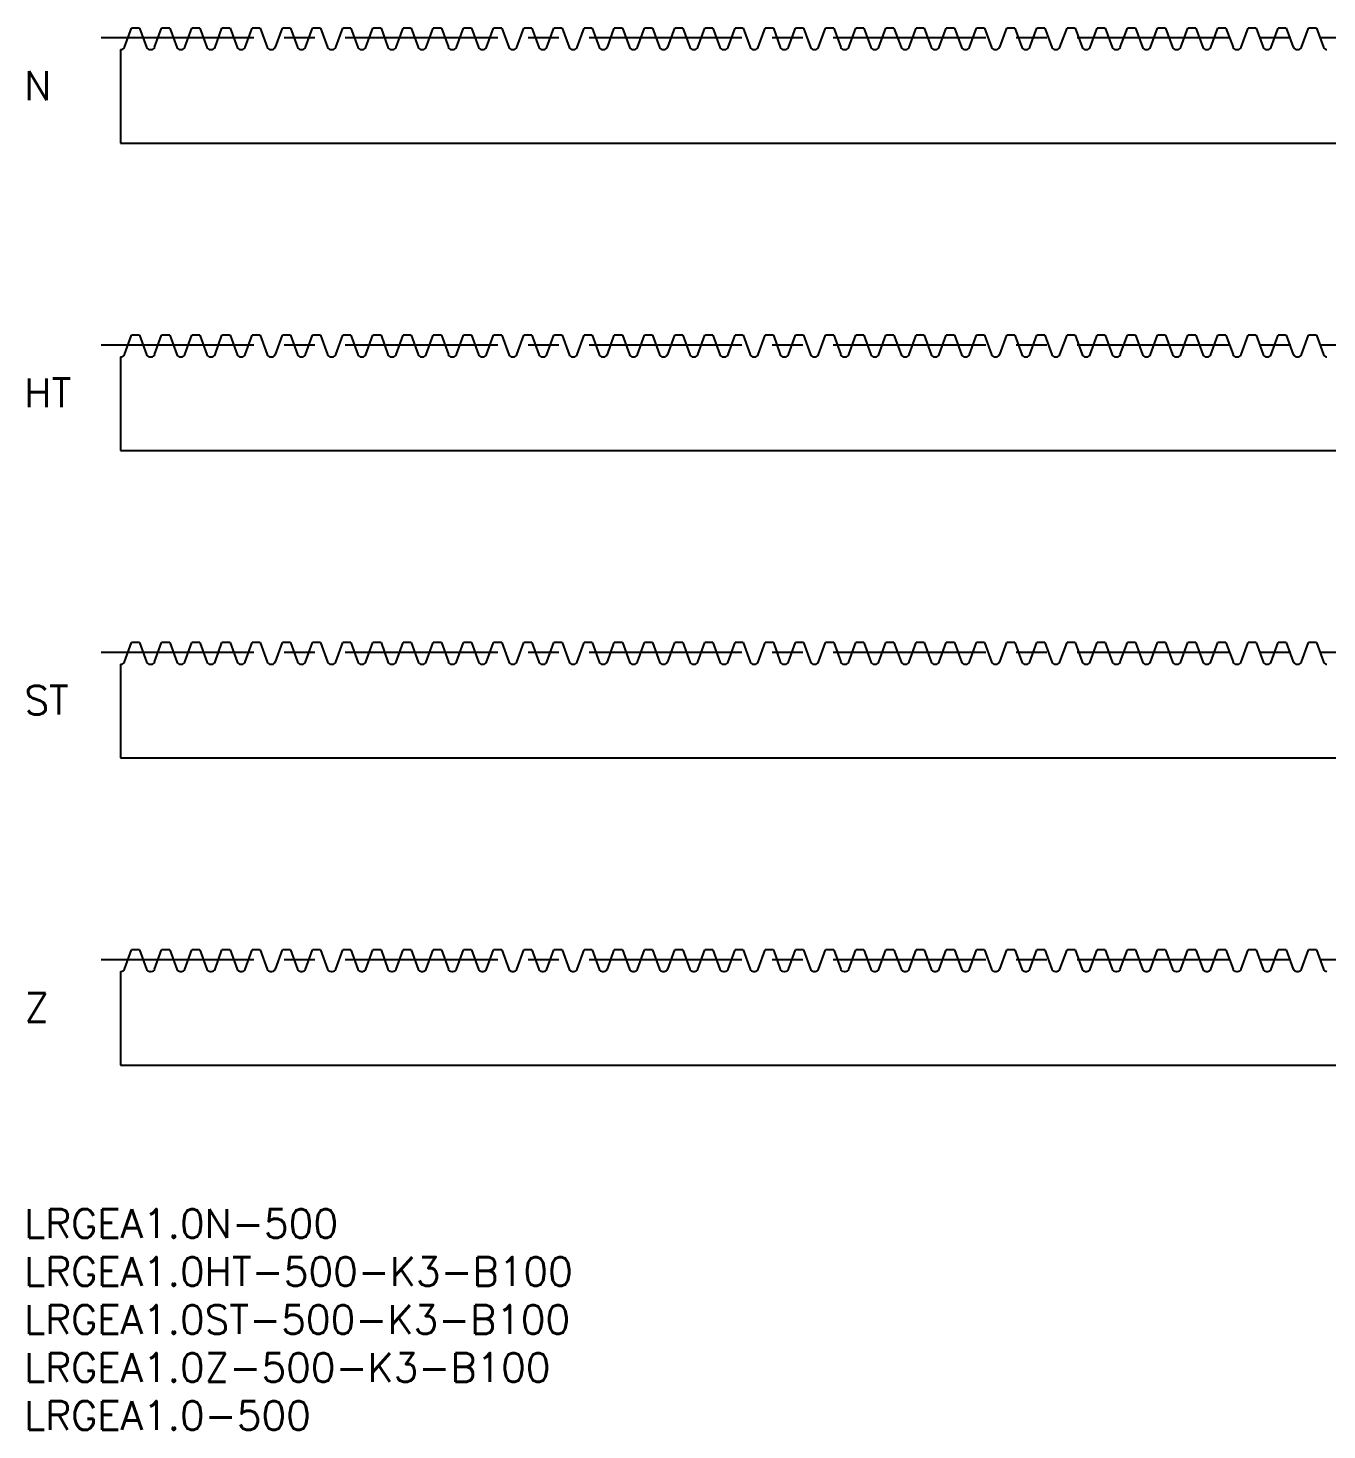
# Model space of a CAD drawing. Extents: x 0 to 537, y -23 to 123.
# Drawn here: x 0.4 to 135.6, y -23 to 123 of the extents above; entities that cross this region are included whole.
import ezdxf

# ---------------------------------------------------------------- set-up
doc = ezdxf.new("R2010")
doc.units = 0
doc.header["$LTSCALE"] = 0.5
doc.linetypes.add('CENTER', pattern=[50.8, 31.75, -6.35, 6.35, -6.35])
for name, color, linetype in [('MSM_CENTER', 1, 'CENTER'), ('MSM_CONTINUOUS', 7, 'CONTINUOUS'), ('MSM_PART_NUMBER', 7, 'CONTINUOUS')]:
    doc.layers.add(name, color=color, linetype=linetype)
doc.styles.get("Standard").update_dxf_attribs({"font": 'txt.shx', "height": 3, "bigfont": 'bigfont.shx'})

msp = doc.modelspace()

# ---------------------------------------------------------------- linework, layer by layer
at = {"layer": 'MSM_CENTER'}
for p, q in [((8, 122), (512, 122)), ((8, 90), (512, 90)), ((8, 58), (512, 58)), ((8, 26), (512, 26))]:
    msp.add_line(p, q, dxfattribs=at)
at = {"layer": 'MSM_CONTINUOUS'}
for p, q in [((10.42, 121), (11.15, 123)), ((11.99, 123), (11.15, 123)), ((11.99, 123), (12.72, 121)), ((13.56, 121), (14.29, 123)), ((15.13, 123), (14.29, 123)), ((15.13, 123), (15.86, 121)), ((16.7, 121), (17.43, 123)), ((18.28, 123), (17.43, 123)), ((18.28, 123), (19, 121)), ((19.85, 121), (20.57, 123)), ((21.42, 123), (20.57, 123)), ((21.42, 123), (22.14, 121)), ((22.99, 121), (23.72, 123)), ((24.56, 123), (23.72, 123)), ((24.56, 123), (25.29, 121)), ((26.13, 121), (26.86, 123)), ((27.7, 123), (26.86, 123)), ((27.7, 123), (28.43, 121)), ((29.27, 121), (30, 123)), ((30.84, 123), (30, 123)), ((30.84, 123), (31.57, 121)), ((32.41, 121), (33.14, 123)), ((33.98, 123), (33.14, 123)), ((33.98, 123), (34.71, 121)), ((35.55, 121), (36.28, 123)), ((37.13, 123), (36.28, 123)), ((37.13, 123), (37.85, 121)), ((38.7, 121), (39.42, 123)), ((40.27, 123), (39.42, 123)), ((40.27, 123), (40.99, 121)), ((41.84, 121), (42.57, 123)), ((43.41, 123), (42.57, 123)), ((43.41, 123), (44.14, 121)), ((44.98, 121), (45.71, 123)), ((46.55, 123), (45.71, 123)), ((46.55, 123), (47.28, 121)), ((48.12, 121), (48.85, 123)), ((49.69, 123), (48.85, 123)), ((49.69, 123), (50.42, 121)), ((51.26, 121), (51.99, 123)), ((52.83, 123), (51.99, 123)), ((52.83, 123), (53.56, 121)), ((54.4, 121), (55.13, 123)), ((55.97, 123), (55.13, 123)), ((55.97, 123), (56.7, 121)), ((57.55, 121), (58.27, 123)), ((59.12, 123), (58.27, 123)), ((59.12, 123), (59.84, 121)), ((60.69, 121), (61.41, 123)), ((62.26, 123), (61.41, 123)), ((62.26, 123), (62.99, 121)), ((63.83, 121), (64.56, 123)), ((65.4, 123), (64.56, 123)), ((65.4, 123), (66.13, 121)), ((66.97, 121), (67.7, 123)), ((68.54, 123), (67.7, 123)), ((68.54, 123), (69.27, 121)), ((70.11, 121), (70.84, 123)), ((71.68, 123), (70.84, 123)), ((71.68, 123), (72.41, 121)), ((73.25, 121), (73.98, 123)), ((74.82, 123), (73.98, 123)), ((74.82, 123), (75.55, 121)), ((76.4, 121), (77.12, 123)), ((77.97, 123), (77.12, 123)), ((77.97, 123), (78.69, 121)), ((79.54, 121), (80.26, 123)), ((81.11, 123), (80.26, 123)), ((81.11, 123), (81.84, 121)), ((82.68, 121), (83.41, 123)), ((84.25, 123), (83.41, 123)), ((84.25, 123), (84.98, 121)), ((85.82, 121), (86.55, 123)), ((87.39, 123), (86.55, 123)), ((87.39, 123), (88.12, 121)), ((88.96, 121), (89.69, 123)), ((90.53, 123), (89.69, 123)), ((90.53, 123), (91.26, 121)), ((92.1, 121), (92.83, 123)), ((93.67, 123), (92.83, 123)), ((93.67, 123), (94.4, 121)), ((95.24, 121), (95.97, 123)), ((96.82, 123), (95.97, 123)), ((96.82, 123), (97.54, 121)), ((98.39, 121), (99.11, 123)), ((99.96, 123), (99.11, 123)), ((99.96, 123), (100.68, 121)), ((101.53, 121), (102.26, 123)), ((103.1, 123), (102.26, 123)), ((103.1, 123), (103.83, 121)), ((104.67, 121), (105.4, 123)), ((106.24, 123), (105.4, 123)), ((106.24, 123), (106.97, 121)), ((107.81, 121), (108.54, 123)), ((109.38, 123), (108.54, 123)), ((109.38, 123), (110.11, 121)), ((110.95, 121), (111.68, 123)), ((112.52, 123), (111.68, 123)), ((112.52, 123), (113.25, 121)), ((114.09, 121), (114.82, 123)), ((115.67, 123), (114.82, 123)), ((115.67, 123), (116.39, 121)), ((117.24, 121), (117.96, 123)), ((118.81, 123), (117.96, 123)), ((118.81, 123), (119.53, 121)), ((120.38, 121), (121.11, 123)), ((121.95, 123), (121.11, 123)), ((121.95, 123), (122.68, 121)), ((123.52, 121), (124.25, 123)), ((125.09, 123), (124.25, 123)), ((125.09, 123), (125.82, 121)), ((126.66, 121), (127.39, 123)), ((128.23, 123), (127.39, 123)), ((128.23, 123), (128.96, 121)), ((129.8, 121), (130.53, 123)), ((131.37, 123), (130.53, 123)), ((131.37, 123), (132.1, 121)), ((132.94, 121), (133.67, 123)), ((134.51, 123), (133.67, 123)), ((134.51, 123), (135.24, 121)), ((10, 120.75), (10.06, 120.75)), ((10, 120.75), (10, 111)), ((13.08, 120.75), (13.21, 120.75)), ((16.22, 120.75), (16.35, 120.75)), ((19.36, 120.75), (19.49, 120.75)), ((22.5, 120.75), (22.63, 120.75)), ((25.64, 120.75), (25.77, 120.75)), ((28.79, 120.75), (28.91, 120.75)), ((31.93, 120.75), (32.06, 120.75)), ((35.07, 120.75), (35.2, 120.75)), ((38.21, 120.75), (38.34, 120.75)), ((41.35, 120.75), (41.48, 120.75)), ((44.49, 120.75), (44.62, 120.75)), ((47.63, 120.75), (47.76, 120.75)), ((50.78, 120.75), (50.91, 120.75)), ((53.92, 120.75), (54.05, 120.75)), ((57.06, 120.75), (57.19, 120.75)), ((60.2, 120.75), (60.33, 120.75)), ((63.34, 120.75), (63.47, 120.75)), ((66.48, 120.75), (66.61, 120.75)), ((69.63, 120.75), (69.75, 120.75)), ((72.77, 120.75), (72.9, 120.75)), ((75.91, 120.75), (76.04, 120.75)), ((79.05, 120.75), (79.18, 120.75)), ((82.19, 120.75), (82.32, 120.75)), ((85.33, 120.75), (85.46, 120.75)), ((88.48, 120.75), (88.6, 120.75)), ((91.62, 120.75), (91.75, 120.75)), ((94.76, 120.75), (94.89, 120.75)), ((97.9, 120.75), (98.03, 120.75)), ((101.04, 120.75), (101.17, 120.75)), ((104.18, 120.75), (104.31, 120.75)), ((107.33, 120.75), (107.45, 120.75)), ((110.47, 120.75), (110.6, 120.75)), ((113.61, 120.75), (113.74, 120.75)), ((116.75, 120.75), (116.88, 120.75)), ((119.89, 120.75), (120.02, 120.75)), ((123.03, 120.75), (123.16, 120.75)), ((126.17, 120.75), (126.3, 120.75)), ((129.32, 120.75), (129.45, 120.75)), ((132.46, 120.75), (132.59, 120.75)), ((10, 111), (510, 111)), ((10.42, 89), (11.15, 91)), ((11.99, 91), (11.15, 91)), ((11.99, 91), (12.72, 89)), ((13.56, 89), (14.29, 91)), ((15.13, 91), (14.29, 91)), ((15.13, 91), (15.86, 89)), ((16.7, 89), (17.43, 91)), ((18.28, 91), (17.43, 91)), ((18.28, 91), (19, 89)), ((19.85, 89), (20.57, 91)), ((21.42, 91), (20.57, 91)), ((21.42, 91), (22.14, 89)), ((22.99, 89), (23.72, 91)), ((24.56, 91), (23.72, 91)), ((24.56, 91), (25.29, 89)), ((26.13, 89), (26.86, 91)), ((27.7, 91), (26.86, 91)), ((27.7, 91), (28.43, 89)), ((29.27, 89), (30, 91)), ((30.84, 91), (30, 91)), ((30.84, 91), (31.57, 89)), ((32.41, 89), (33.14, 91)), ((33.98, 91), (33.14, 91)), ((33.98, 91), (34.71, 89)), ((35.55, 89), (36.28, 91)), ((37.13, 91), (36.28, 91)), ((37.13, 91), (37.85, 89)), ((38.7, 89), (39.42, 91)), ((40.27, 91), (39.42, 91)), ((40.27, 91), (40.99, 89)), ((41.84, 89), (42.57, 91)), ((43.41, 91), (42.57, 91)), ((43.41, 91), (44.14, 89)), ((44.98, 89), (45.71, 91)), ((46.55, 91), (45.71, 91)), ((46.55, 91), (47.28, 89)), ((48.12, 89), (48.85, 91)), ((49.69, 91), (48.85, 91)), ((49.69, 91), (50.42, 89)), ((51.26, 89), (51.99, 91)), ((52.83, 91), (51.99, 91)), ((52.83, 91), (53.56, 89)), ((54.4, 89), (55.13, 91)), ((55.97, 91), (55.13, 91)), ((55.97, 91), (56.7, 89)), ((57.55, 89), (58.27, 91)), ((59.12, 91), (58.27, 91)), ((59.12, 91), (59.84, 89)), ((60.69, 89), (61.41, 91)), ((62.26, 91), (61.41, 91)), ((62.26, 91), (62.99, 89)), ((63.83, 89), (64.56, 91)), ((65.4, 91), (64.56, 91)), ((65.4, 91), (66.13, 89)), ((66.97, 89), (67.7, 91)), ((68.54, 91), (67.7, 91)), ((68.54, 91), (69.27, 89)), ((70.11, 89), (70.84, 91)), ((71.68, 91), (70.84, 91)), ((71.68, 91), (72.41, 89)), ((73.25, 89), (73.98, 91)), ((74.82, 91), (73.98, 91)), ((74.82, 91), (75.55, 89)), ((76.4, 89), (77.12, 91)), ((77.97, 91), (77.12, 91)), ((77.97, 91), (78.69, 89)), ((79.54, 89), (80.26, 91)), ((81.11, 91), (80.26, 91)), ((81.11, 91), (81.84, 89)), ((82.68, 89), (83.41, 91)), ((84.25, 91), (83.41, 91)), ((84.25, 91), (84.98, 89)), ((85.82, 89), (86.55, 91)), ((87.39, 91), (86.55, 91)), ((87.39, 91), (88.12, 89)), ((88.96, 89), (89.69, 91)), ((90.53, 91), (89.69, 91)), ((90.53, 91), (91.26, 89)), ((92.1, 89), (92.83, 91)), ((93.67, 91), (92.83, 91)), ((93.67, 91), (94.4, 89)), ((95.24, 89), (95.97, 91)), ((96.82, 91), (95.97, 91)), ((96.82, 91), (97.54, 89)), ((98.39, 89), (99.11, 91)), ((99.96, 91), (99.11, 91)), ((99.96, 91), (100.68, 89)), ((101.53, 89), (102.26, 91)), ((103.1, 91), (102.26, 91)), ((103.1, 91), (103.83, 89)), ((104.67, 89), (105.4, 91)), ((106.24, 91), (105.4, 91)), ((106.24, 91), (106.97, 89)), ((107.81, 89), (108.54, 91)), ((109.38, 91), (108.54, 91)), ((109.38, 91), (110.11, 89)), ((110.95, 89), (111.68, 91)), ((112.52, 91), (111.68, 91)), ((112.52, 91), (113.25, 89)), ((114.09, 89), (114.82, 91)), ((115.67, 91), (114.82, 91)), ((115.67, 91), (116.39, 89)), ((117.24, 89), (117.96, 91)), ((118.81, 91), (117.96, 91)), ((118.81, 91), (119.53, 89)), ((120.38, 89), (121.11, 91)), ((121.95, 91), (121.11, 91)), ((121.95, 91), (122.68, 89)), ((123.52, 89), (124.25, 91)), ((125.09, 91), (124.25, 91)), ((125.09, 91), (125.82, 89)), ((126.66, 89), (127.39, 91)), ((128.23, 91), (127.39, 91)), ((128.23, 91), (128.96, 89)), ((129.8, 89), (130.53, 91)), ((131.37, 91), (130.53, 91)), ((131.37, 91), (132.1, 89)), ((132.94, 89), (133.67, 91)), ((134.51, 91), (133.67, 91)), ((134.51, 91), (135.24, 89)), ((10, 88.75), (10.06, 88.75)), ((10, 88.75), (10, 79)), ((13.08, 88.75), (13.21, 88.75)), ((16.22, 88.75), (16.35, 88.75)), ((19.36, 88.75), (19.49, 88.75)), ((22.5, 88.75), (22.63, 88.75)), ((25.64, 88.75), (25.77, 88.75)), ((28.79, 88.75), (28.91, 88.75)), ((31.93, 88.75), (32.06, 88.75)), ((35.07, 88.75), (35.2, 88.75)), ((38.21, 88.75), (38.34, 88.75)), ((41.35, 88.75), (41.48, 88.75)), ((44.49, 88.75), (44.62, 88.75)), ((47.63, 88.75), (47.76, 88.75)), ((50.78, 88.75), (50.91, 88.75)), ((53.92, 88.75), (54.05, 88.75)), ((57.06, 88.75), (57.19, 88.75)), ((60.2, 88.75), (60.33, 88.75)), ((63.34, 88.75), (63.47, 88.75)), ((66.48, 88.75), (66.61, 88.75)), ((69.63, 88.75), (69.75, 88.75)), ((72.77, 88.75), (72.9, 88.75)), ((75.91, 88.75), (76.04, 88.75)), ((79.05, 88.75), (79.18, 88.75)), ((82.19, 88.75), (82.32, 88.75)), ((85.33, 88.75), (85.46, 88.75)), ((88.48, 88.75), (88.6, 88.75)), ((91.62, 88.75), (91.75, 88.75)), ((94.76, 88.75), (94.89, 88.75)), ((97.9, 88.75), (98.03, 88.75)), ((101.04, 88.75), (101.17, 88.75)), ((104.18, 88.75), (104.31, 88.75)), ((107.33, 88.75), (107.45, 88.75)), ((110.47, 88.75), (110.6, 88.75)), ((113.61, 88.75), (113.74, 88.75)), ((116.75, 88.75), (116.88, 88.75)), ((119.89, 88.75), (120.02, 88.75)), ((123.03, 88.75), (123.16, 88.75)), ((126.17, 88.75), (126.3, 88.75)), ((129.32, 88.75), (129.45, 88.75)), ((132.46, 88.75), (132.59, 88.75)), ((10, 79), (510, 79)), ((10.42, 57), (11.15, 59)), ((11.99, 59), (11.15, 59)), ((11.99, 59), (12.72, 57)), ((13.56, 57), (14.29, 59)), ((15.13, 59), (14.29, 59)), ((15.13, 59), (15.86, 57)), ((16.7, 57), (17.43, 59)), ((18.28, 59), (17.43, 59)), ((18.28, 59), (19, 57)), ((19.85, 57), (20.57, 59)), ((21.42, 59), (20.57, 59)), ((21.42, 59), (22.14, 57)), ((22.99, 57), (23.72, 59)), ((24.56, 59), (23.72, 59)), ((24.56, 59), (25.29, 57)), ((26.13, 57), (26.86, 59)), ((27.7, 59), (26.86, 59)), ((27.7, 59), (28.43, 57)), ((29.27, 57), (30, 59)), ((30.84, 59), (30, 59)), ((30.84, 59), (31.57, 57)), ((32.41, 57), (33.14, 59)), ((33.98, 59), (33.14, 59)), ((33.98, 59), (34.71, 57)), ((35.55, 57), (36.28, 59)), ((37.13, 59), (36.28, 59)), ((37.13, 59), (37.85, 57)), ((38.7, 57), (39.42, 59)), ((40.27, 59), (39.42, 59)), ((40.27, 59), (40.99, 57)), ((41.84, 57), (42.57, 59)), ((43.41, 59), (42.57, 59)), ((43.41, 59), (44.14, 57)), ((44.98, 57), (45.71, 59)), ((46.55, 59), (45.71, 59)), ((46.55, 59), (47.28, 57)), ((48.12, 57), (48.85, 59)), ((49.69, 59), (48.85, 59)), ((49.69, 59), (50.42, 57)), ((51.26, 57), (51.99, 59)), ((52.83, 59), (51.99, 59)), ((52.83, 59), (53.56, 57)), ((54.4, 57), (55.13, 59)), ((55.97, 59), (55.13, 59)), ((55.97, 59), (56.7, 57)), ((57.55, 57), (58.27, 59)), ((59.12, 59), (58.27, 59)), ((59.12, 59), (59.84, 57)), ((60.69, 57), (61.41, 59)), ((62.26, 59), (61.41, 59)), ((62.26, 59), (62.99, 57)), ((63.83, 57), (64.56, 59)), ((65.4, 59), (64.56, 59)), ((65.4, 59), (66.13, 57)), ((66.97, 57), (67.7, 59)), ((68.54, 59), (67.7, 59)), ((68.54, 59), (69.27, 57)), ((70.11, 57), (70.84, 59)), ((71.68, 59), (70.84, 59)), ((71.68, 59), (72.41, 57)), ((73.25, 57), (73.98, 59)), ((74.82, 59), (73.98, 59)), ((74.82, 59), (75.55, 57)), ((76.4, 57), (77.12, 59)), ((77.97, 59), (77.12, 59)), ((77.97, 59), (78.69, 57)), ((79.54, 57), (80.26, 59)), ((81.11, 59), (80.26, 59)), ((81.11, 59), (81.84, 57)), ((82.68, 57), (83.41, 59)), ((84.25, 59), (83.41, 59)), ((84.25, 59), (84.98, 57)), ((85.82, 57), (86.55, 59)), ((87.39, 59), (86.55, 59)), ((87.39, 59), (88.12, 57)), ((88.96, 57), (89.69, 59)), ((90.53, 59), (89.69, 59)), ((90.53, 59), (91.26, 57)), ((92.1, 57), (92.83, 59)), ((93.67, 59), (92.83, 59)), ((93.67, 59), (94.4, 57)), ((95.24, 57), (95.97, 59)), ((96.82, 59), (95.97, 59)), ((96.82, 59), (97.54, 57)), ((98.39, 57), (99.11, 59)), ((99.96, 59), (99.11, 59)), ((99.96, 59), (100.68, 57)), ((101.53, 57), (102.26, 59)), ((103.1, 59), (102.26, 59)), ((103.1, 59), (103.83, 57)), ((104.67, 57), (105.4, 59)), ((106.24, 59), (105.4, 59)), ((106.24, 59), (106.97, 57)), ((107.81, 57), (108.54, 59)), ((109.38, 59), (108.54, 59)), ((109.38, 59), (110.11, 57)), ((110.95, 57), (111.68, 59)), ((112.52, 59), (111.68, 59)), ((112.52, 59), (113.25, 57)), ((114.09, 57), (114.82, 59)), ((115.67, 59), (114.82, 59)), ((115.67, 59), (116.39, 57)), ((117.24, 57), (117.96, 59)), ((118.81, 59), (117.96, 59)), ((118.81, 59), (119.53, 57)), ((120.38, 57), (121.11, 59)), ((121.95, 59), (121.11, 59)), ((121.95, 59), (122.68, 57)), ((123.52, 57), (124.25, 59)), ((125.09, 59), (124.25, 59)), ((125.09, 59), (125.82, 57)), ((126.66, 57), (127.39, 59)), ((128.23, 59), (127.39, 59)), ((128.23, 59), (128.96, 57)), ((129.8, 57), (130.53, 59)), ((131.37, 59), (130.53, 59)), ((131.37, 59), (132.1, 57)), ((132.94, 57), (133.67, 59)), ((134.51, 59), (133.67, 59)), ((134.51, 59), (135.24, 57)), ((10, 56.75), (10.06, 56.75)), ((10, 56.75), (10, 47)), ((13.08, 56.75), (13.21, 56.75)), ((16.22, 56.75), (16.35, 56.75)), ((19.36, 56.75), (19.49, 56.75)), ((22.5, 56.75), (22.63, 56.75)), ((25.64, 56.75), (25.77, 56.75)), ((28.79, 56.75), (28.91, 56.75)), ((31.93, 56.75), (32.06, 56.75)), ((35.07, 56.75), (35.2, 56.75)), ((38.21, 56.75), (38.34, 56.75)), ((41.35, 56.75), (41.48, 56.75)), ((44.49, 56.75), (44.62, 56.75)), ((47.63, 56.75), (47.76, 56.75)), ((50.78, 56.75), (50.91, 56.75)), ((53.92, 56.75), (54.05, 56.75)), ((57.06, 56.75), (57.19, 56.75)), ((60.2, 56.75), (60.33, 56.75)), ((63.34, 56.75), (63.47, 56.75)), ((66.48, 56.75), (66.61, 56.75)), ((69.63, 56.75), (69.75, 56.75)), ((72.77, 56.75), (72.9, 56.75)), ((75.91, 56.75), (76.04, 56.75)), ((79.05, 56.75), (79.18, 56.75)), ((82.19, 56.75), (82.32, 56.75)), ((85.33, 56.75), (85.46, 56.75)), ((88.48, 56.75), (88.6, 56.75)), ((91.62, 56.75), (91.75, 56.75)), ((94.76, 56.75), (94.89, 56.75)), ((97.9, 56.75), (98.03, 56.75)), ((101.04, 56.75), (101.17, 56.75)), ((104.18, 56.75), (104.31, 56.75)), ((107.33, 56.75), (107.45, 56.75)), ((110.47, 56.75), (110.6, 56.75)), ((113.61, 56.75), (113.74, 56.75)), ((116.75, 56.75), (116.88, 56.75)), ((119.89, 56.75), (120.02, 56.75)), ((123.03, 56.75), (123.16, 56.75)), ((126.17, 56.75), (126.3, 56.75)), ((129.32, 56.75), (129.45, 56.75)), ((132.46, 56.75), (132.59, 56.75)), ((10, 47), (510, 47)), ((10.42, 25), (11.15, 27)), ((11.99, 27), (11.15, 27)), ((11.99, 27), (12.72, 25)), ((13.56, 25), (14.29, 27)), ((15.13, 27), (14.29, 27)), ((15.13, 27), (15.86, 25)), ((16.7, 25), (17.43, 27)), ((18.28, 27), (17.43, 27)), ((18.28, 27), (19, 25)), ((19.85, 25), (20.57, 27)), ((21.42, 27), (20.57, 27)), ((21.42, 27), (22.14, 25)), ((22.99, 25), (23.72, 27)), ((24.56, 27), (23.72, 27)), ((24.56, 27), (25.29, 25)), ((26.13, 25), (26.86, 27)), ((27.7, 27), (26.86, 27)), ((27.7, 27), (28.43, 25)), ((29.27, 25), (30, 27)), ((30.84, 27), (30, 27)), ((30.84, 27), (31.57, 25)), ((32.41, 25), (33.14, 27)), ((33.98, 27), (33.14, 27)), ((33.98, 27), (34.71, 25)), ((35.55, 25), (36.28, 27)), ((37.13, 27), (36.28, 27)), ((37.13, 27), (37.85, 25)), ((38.7, 25), (39.42, 27)), ((40.27, 27), (39.42, 27)), ((40.27, 27), (40.99, 25)), ((41.84, 25), (42.57, 27)), ((43.41, 27), (42.57, 27)), ((43.41, 27), (44.14, 25)), ((44.98, 25), (45.71, 27)), ((46.55, 27), (45.71, 27)), ((46.55, 27), (47.28, 25)), ((48.12, 25), (48.85, 27)), ((49.69, 27), (48.85, 27)), ((49.69, 27), (50.42, 25)), ((51.26, 25), (51.99, 27)), ((52.83, 27), (51.99, 27)), ((52.83, 27), (53.56, 25)), ((54.4, 25), (55.13, 27)), ((55.97, 27), (55.13, 27)), ((55.97, 27), (56.7, 25)), ((57.55, 25), (58.27, 27)), ((59.12, 27), (58.27, 27)), ((59.12, 27), (59.84, 25)), ((60.69, 25), (61.41, 27)), ((62.26, 27), (61.41, 27)), ((62.26, 27), (62.99, 25)), ((63.83, 25), (64.56, 27)), ((65.4, 27), (64.56, 27)), ((65.4, 27), (66.13, 25)), ((66.97, 25), (67.7, 27)), ((68.54, 27), (67.7, 27)), ((68.54, 27), (69.27, 25)), ((70.11, 25), (70.84, 27)), ((71.68, 27), (70.84, 27)), ((71.68, 27), (72.41, 25)), ((73.25, 25), (73.98, 27)), ((74.82, 27), (73.98, 27)), ((74.82, 27), (75.55, 25)), ((76.4, 25), (77.12, 27)), ((77.97, 27), (77.12, 27)), ((77.97, 27), (78.69, 25)), ((79.54, 25), (80.26, 27)), ((81.11, 27), (80.26, 27)), ((81.11, 27), (81.84, 25)), ((82.68, 25), (83.41, 27)), ((84.25, 27), (83.41, 27)), ((84.25, 27), (84.98, 25)), ((85.82, 25), (86.55, 27)), ((87.39, 27), (86.55, 27)), ((87.39, 27), (88.12, 25)), ((88.96, 25), (89.69, 27)), ((90.53, 27), (89.69, 27)), ((90.53, 27), (91.26, 25)), ((92.1, 25), (92.83, 27)), ((93.67, 27), (92.83, 27)), ((93.67, 27), (94.4, 25)), ((95.24, 25), (95.97, 27)), ((96.82, 27), (95.97, 27)), ((96.82, 27), (97.54, 25)), ((98.39, 25), (99.11, 27)), ((99.96, 27), (99.11, 27)), ((99.96, 27), (100.68, 25)), ((101.53, 25), (102.26, 27)), ((103.1, 27), (102.26, 27)), ((103.1, 27), (103.83, 25)), ((104.67, 25), (105.4, 27)), ((106.24, 27), (105.4, 27)), ((106.24, 27), (106.97, 25)), ((107.81, 25), (108.54, 27)), ((109.38, 27), (108.54, 27)), ((109.38, 27), (110.11, 25)), ((110.95, 25), (111.68, 27)), ((112.52, 27), (111.68, 27)), ((112.52, 27), (113.25, 25)), ((114.09, 25), (114.82, 27)), ((115.67, 27), (114.82, 27)), ((115.67, 27), (116.39, 25)), ((117.24, 25), (117.96, 27)), ((118.81, 27), (117.96, 27)), ((118.81, 27), (119.53, 25)), ((120.38, 25), (121.11, 27)), ((121.95, 27), (121.11, 27)), ((121.95, 27), (122.68, 25)), ((123.52, 25), (124.25, 27)), ((125.09, 27), (124.25, 27)), ((125.09, 27), (125.82, 25)), ((126.66, 25), (127.39, 27)), ((128.23, 27), (127.39, 27)), ((128.23, 27), (128.96, 25)), ((129.8, 25), (130.53, 27)), ((131.37, 27), (130.53, 27)), ((131.37, 27), (132.1, 25)), ((132.94, 25), (133.67, 27)), ((134.51, 27), (133.67, 27)), ((134.51, 27), (135.24, 25)), ((10, 24.75), (10.06, 24.75)), ((10, 24.75), (10, 15)), ((13.08, 24.75), (13.21, 24.75)), ((16.22, 24.75), (16.35, 24.75)), ((19.36, 24.75), (19.49, 24.75)), ((22.5, 24.75), (22.63, 24.75)), ((25.64, 24.75), (25.77, 24.75)), ((28.79, 24.75), (28.91, 24.75)), ((31.93, 24.75), (32.06, 24.75)), ((35.07, 24.75), (35.2, 24.75)), ((38.21, 24.75), (38.34, 24.75)), ((41.35, 24.75), (41.48, 24.75)), ((44.49, 24.75), (44.62, 24.75)), ((47.63, 24.75), (47.76, 24.75)), ((50.78, 24.75), (50.91, 24.75)), ((53.92, 24.75), (54.05, 24.75)), ((57.06, 24.75), (57.19, 24.75)), ((60.2, 24.75), (60.33, 24.75)), ((63.34, 24.75), (63.47, 24.75)), ((66.48, 24.75), (66.61, 24.75)), ((69.63, 24.75), (69.75, 24.75)), ((72.77, 24.75), (72.9, 24.75)), ((75.91, 24.75), (76.04, 24.75)), ((79.05, 24.75), (79.18, 24.75)), ((82.19, 24.75), (82.32, 24.75)), ((85.33, 24.75), (85.46, 24.75)), ((88.48, 24.75), (88.6, 24.75)), ((91.62, 24.75), (91.75, 24.75)), ((94.76, 24.75), (94.89, 24.75)), ((97.9, 24.75), (98.03, 24.75)), ((101.04, 24.75), (101.17, 24.75)), ((104.18, 24.75), (104.31, 24.75)), ((107.33, 24.75), (107.45, 24.75)), ((110.47, 24.75), (110.6, 24.75)), ((113.61, 24.75), (113.74, 24.75)), ((116.75, 24.75), (116.88, 24.75)), ((119.89, 24.75), (120.02, 24.75)), ((123.03, 24.75), (123.16, 24.75)), ((126.17, 24.75), (126.3, 24.75)), ((129.32, 24.75), (129.45, 24.75)), ((132.46, 24.75), (132.59, 24.75)), ((10, 15), (510, 15))]:
    msp.add_line(p, q, dxfattribs=at)
for centre, start, end in [((10.06, 121.13), 270, 340), ((13.08, 121.13), 200, 270), ((13.21, 121.13), 270, 340), ((16.22, 121.13), 200, 270), ((16.35, 121.13), 270, 340), ((19.36, 121.13), 200, 270), ((19.49, 121.13), 270, 340), ((22.5, 121.13), 200, 270), ((22.63, 121.13), 270, 340), ((25.64, 121.13), 200, 270), ((25.77, 121.13), 270, 340), ((28.79, 121.13), 200, 270), ((28.91, 121.13), 270, 340), ((31.93, 121.13), 200, 270), ((32.06, 121.13), 270, 340), ((35.07, 121.13), 200, 270), ((35.2, 121.13), 270, 340), ((38.21, 121.13), 200, 270), ((38.34, 121.13), 270, 340), ((41.35, 121.13), 200, 270), ((41.48, 121.13), 270, 340), ((44.49, 121.13), 200, 270), ((44.62, 121.13), 270, 340), ((47.63, 121.13), 200, 270), ((47.76, 121.13), 270, 340), ((50.78, 121.13), 200, 270), ((50.91, 121.13), 270, 340), ((53.92, 121.13), 200, 270), ((54.05, 121.13), 270, 340), ((57.06, 121.13), 200, 270), ((57.19, 121.13), 270, 340), ((60.2, 121.13), 200, 270), ((60.33, 121.13), 270, 340), ((63.34, 121.13), 200, 270), ((63.47, 121.13), 270, 340), ((66.48, 121.13), 200, 270), ((66.61, 121.13), 270, 340), ((69.63, 121.13), 200, 270), ((69.75, 121.13), 270, 340), ((72.77, 121.13), 200, 270), ((72.9, 121.13), 270, 340), ((75.91, 121.13), 200, 270), ((76.04, 121.13), 270, 340), ((79.05, 121.13), 200, 270), ((79.18, 121.13), 270, 340), ((82.19, 121.13), 200, 270), ((82.32, 121.13), 270, 340), ((85.33, 121.13), 200, 270), ((85.46, 121.13), 270, 340), ((88.48, 121.13), 200, 270), ((88.6, 121.13), 270, 340), ((91.62, 121.13), 200, 270), ((91.75, 121.13), 270, 340), ((94.76, 121.13), 200, 270), ((94.89, 121.13), 270, 340), ((97.9, 121.13), 200, 270), ((98.03, 121.13), 270, 340), ((101.04, 121.13), 200, 270), ((101.17, 121.13), 270, 340), ((104.18, 121.13), 200, 270), ((104.31, 121.13), 270, 340), ((107.33, 121.13), 200, 270), ((107.45, 121.13), 270, 340), ((110.47, 121.13), 200, 270), ((110.6, 121.13), 270, 340), ((113.61, 121.13), 200, 270), ((113.74, 121.13), 270, 340), ((116.75, 121.13), 200, 270), ((116.88, 121.13), 270, 340), ((119.89, 121.13), 200, 270), ((120.02, 121.13), 270, 340), ((123.03, 121.13), 200, 270), ((123.16, 121.13), 270, 340), ((126.17, 121.13), 200, 270), ((126.3, 121.13), 270, 340), ((129.32, 121.13), 200, 270), ((129.45, 121.13), 270, 340), ((132.46, 121.13), 200, 270), ((132.59, 121.13), 270, 340), ((135.6, 121.13), 200, 270), ((10.06, 89.13), 270, 340), ((13.08, 89.13), 200, 270), ((13.21, 89.13), 270, 340), ((16.22, 89.13), 200, 270), ((16.35, 89.13), 270, 340), ((19.36, 89.13), 200, 270), ((19.49, 89.13), 270, 340), ((22.5, 89.13), 200, 270), ((22.63, 89.13), 270, 340), ((25.64, 89.13), 200, 270), ((25.77, 89.13), 270, 340), ((28.79, 89.13), 200, 270), ((28.91, 89.13), 270, 340), ((31.93, 89.13), 200, 270), ((32.06, 89.13), 270, 340), ((35.07, 89.13), 200, 270), ((35.2, 89.13), 270, 340), ((38.21, 89.13), 200, 270), ((38.34, 89.13), 270, 340), ((41.35, 89.13), 200, 270), ((41.48, 89.13), 270, 340), ((44.49, 89.13), 200, 270), ((44.62, 89.13), 270, 340), ((47.63, 89.13), 200, 270), ((47.76, 89.13), 270, 340), ((50.78, 89.13), 200, 270), ((50.91, 89.13), 270, 340), ((53.92, 89.13), 200, 270), ((54.05, 89.13), 270, 340), ((57.06, 89.13), 200, 270), ((57.19, 89.13), 270, 340), ((60.2, 89.13), 200, 270), ((60.33, 89.13), 270, 340), ((63.34, 89.13), 200, 270), ((63.47, 89.13), 270, 340), ((66.48, 89.13), 200, 270), ((66.61, 89.13), 270, 340), ((69.63, 89.13), 200, 270), ((69.75, 89.13), 270, 340), ((72.77, 89.13), 200, 270), ((72.9, 89.13), 270, 340), ((75.91, 89.13), 200, 270), ((76.04, 89.13), 270, 340), ((79.05, 89.13), 200, 270), ((79.18, 89.13), 270, 340), ((82.19, 89.13), 200, 270), ((82.32, 89.13), 270, 340), ((85.33, 89.13), 200, 270), ((85.46, 89.13), 270, 340), ((88.48, 89.13), 200, 270), ((88.6, 89.13), 270, 340), ((91.62, 89.13), 200, 270), ((91.75, 89.13), 270, 340), ((94.76, 89.13), 200, 270), ((94.89, 89.13), 270, 340), ((97.9, 89.13), 200, 270), ((98.03, 89.13), 270, 340), ((101.04, 89.13), 200, 270), ((101.17, 89.13), 270, 340), ((104.18, 89.13), 200, 270), ((104.31, 89.13), 270, 340), ((107.33, 89.13), 200, 270), ((107.45, 89.13), 270, 340), ((110.47, 89.13), 200, 270), ((110.6, 89.13), 270, 340), ((113.61, 89.13), 200, 270), ((113.74, 89.13), 270, 340), ((116.75, 89.13), 200, 270), ((116.88, 89.13), 270, 340), ((119.89, 89.13), 200, 270), ((120.02, 89.13), 270, 340), ((123.03, 89.13), 200, 270), ((123.16, 89.13), 270, 340), ((126.17, 89.13), 200, 270), ((126.3, 89.13), 270, 340), ((129.32, 89.13), 200, 270), ((129.45, 89.13), 270, 340), ((132.46, 89.13), 200, 270), ((132.59, 89.13), 270, 340), ((135.6, 89.13), 200, 270), ((10.06, 57.13), 270, 340), ((13.08, 57.13), 200, 270), ((13.21, 57.13), 270, 340), ((16.22, 57.13), 200, 270), ((16.35, 57.13), 270, 340), ((19.36, 57.13), 200, 270), ((19.49, 57.13), 270, 340), ((22.5, 57.13), 200, 270), ((22.63, 57.13), 270, 340), ((25.64, 57.13), 200, 270), ((25.77, 57.13), 270, 340), ((28.79, 57.13), 200, 270), ((28.91, 57.13), 270, 340), ((31.93, 57.13), 200, 270), ((32.06, 57.13), 270, 340), ((35.07, 57.13), 200, 270), ((35.2, 57.13), 270, 340), ((38.21, 57.13), 200, 270), ((38.34, 57.13), 270, 340), ((41.35, 57.13), 200, 270), ((41.48, 57.13), 270, 340), ((44.49, 57.13), 200, 270), ((44.62, 57.13), 270, 340), ((47.63, 57.13), 200, 270), ((47.76, 57.13), 270, 340), ((50.78, 57.13), 200, 270), ((50.91, 57.13), 270, 340), ((53.92, 57.13), 200, 270), ((54.05, 57.13), 270, 340), ((57.06, 57.13), 200, 270), ((57.19, 57.13), 270, 340), ((60.2, 57.13), 200, 270), ((60.33, 57.13), 270, 340), ((63.34, 57.13), 200, 270), ((63.47, 57.13), 270, 340), ((66.48, 57.13), 200, 270), ((66.61, 57.13), 270, 340), ((69.63, 57.13), 200, 270), ((69.75, 57.13), 270, 340), ((72.77, 57.13), 200, 270), ((72.9, 57.13), 270, 340), ((75.91, 57.13), 200, 270), ((76.04, 57.13), 270, 340), ((79.05, 57.13), 200, 270), ((79.18, 57.13), 270, 340), ((82.19, 57.13), 200, 270), ((82.32, 57.13), 270, 340), ((85.33, 57.13), 200, 270), ((85.46, 57.13), 270, 340), ((88.48, 57.13), 200, 270), ((88.6, 57.13), 270, 340), ((91.62, 57.13), 200, 270), ((91.75, 57.13), 270, 340), ((94.76, 57.13), 200, 270), ((94.89, 57.13), 270, 340), ((97.9, 57.13), 200, 270), ((98.03, 57.13), 270, 340), ((101.04, 57.13), 200, 270), ((101.17, 57.13), 270, 340), ((104.18, 57.13), 200, 270), ((104.31, 57.13), 270, 340), ((107.33, 57.13), 200, 270), ((107.45, 57.13), 270, 340), ((110.47, 57.13), 200, 270), ((110.6, 57.13), 270, 340), ((113.61, 57.13), 200, 270), ((113.74, 57.13), 270, 340), ((116.75, 57.13), 200, 270), ((116.88, 57.13), 270, 340), ((119.89, 57.13), 200, 270), ((120.02, 57.13), 270, 340), ((123.03, 57.13), 200, 270), ((123.16, 57.13), 270, 340), ((126.17, 57.13), 200, 270), ((126.3, 57.13), 270, 340), ((129.32, 57.13), 200, 270), ((129.45, 57.13), 270, 340), ((132.46, 57.13), 200, 270), ((132.59, 57.13), 270, 340), ((135.6, 57.13), 200, 270), ((10.06, 25.13), 270, 340), ((13.08, 25.13), 200, 270), ((13.21, 25.13), 270, 340), ((16.22, 25.13), 200, 270), ((16.35, 25.13), 270, 340), ((19.36, 25.13), 200, 270), ((19.49, 25.13), 270, 340), ((22.5, 25.13), 200, 270), ((22.63, 25.13), 270, 340), ((25.64, 25.13), 200, 270), ((25.77, 25.13), 270, 340), ((28.79, 25.13), 200, 270), ((28.91, 25.13), 270, 340), ((31.93, 25.13), 200, 270), ((32.06, 25.13), 270, 340), ((35.07, 25.13), 200, 270), ((35.2, 25.13), 270, 340), ((38.21, 25.13), 200, 270), ((38.34, 25.13), 270, 340), ((41.35, 25.13), 200, 270), ((41.48, 25.13), 270, 340), ((44.49, 25.13), 200, 270), ((44.62, 25.13), 270, 340), ((47.63, 25.13), 200, 270), ((47.76, 25.13), 270, 340), ((50.78, 25.13), 200, 270), ((50.91, 25.13), 270, 340), ((53.92, 25.13), 200, 270), ((54.05, 25.13), 270, 340), ((57.06, 25.13), 200, 270), ((57.19, 25.13), 270, 340), ((60.2, 25.13), 200, 270), ((60.33, 25.13), 270, 340), ((63.34, 25.13), 200, 270), ((63.47, 25.13), 270, 340), ((66.48, 25.13), 200, 270), ((66.61, 25.13), 270, 340), ((69.63, 25.13), 200, 270), ((69.75, 25.13), 270, 340), ((72.77, 25.13), 200, 270), ((72.9, 25.13), 270, 340), ((75.91, 25.13), 200, 270), ((76.04, 25.13), 270, 340), ((79.05, 25.13), 200, 270), ((79.18, 25.13), 270, 340), ((82.19, 25.13), 200, 270), ((82.32, 25.13), 270, 340), ((85.33, 25.13), 200, 270), ((85.46, 25.13), 270, 340), ((88.48, 25.13), 200, 270), ((88.6, 25.13), 270, 340), ((91.62, 25.13), 200, 270), ((91.75, 25.13), 270, 340), ((94.76, 25.13), 200, 270), ((94.89, 25.13), 270, 340), ((97.9, 25.13), 200, 270), ((98.03, 25.13), 270, 340), ((101.04, 25.13), 200, 270), ((101.17, 25.13), 270, 340), ((104.18, 25.13), 200, 270), ((104.31, 25.13), 270, 340), ((107.33, 25.13), 200, 270), ((107.45, 25.13), 270, 340), ((110.47, 25.13), 200, 270), ((110.6, 25.13), 270, 340), ((113.61, 25.13), 200, 270), ((113.74, 25.13), 270, 340), ((116.75, 25.13), 200, 270), ((116.88, 25.13), 270, 340), ((119.89, 25.13), 200, 270), ((120.02, 25.13), 270, 340), ((123.03, 25.13), 200, 270), ((123.16, 25.13), 270, 340), ((126.17, 25.13), 200, 270), ((126.3, 25.13), 270, 340), ((129.32, 25.13), 200, 270), ((129.45, 25.13), 270, 340), ((132.46, 25.13), 200, 270), ((132.59, 25.13), 270, 340), ((135.6, 25.13), 200, 270)]:
    msp.add_arc(centre, 0.38, start, end, dxfattribs=at)

# ---------------------------------------------------------------- texts
at = {"layer": 'MSM_PART_NUMBER', "linetype": 'CONTINUOUS'}
for s, p in [('N', (0, 115.5)), ('HT', (0, 83.5)), ('ST', (0, 51.5)), ('Z', (0, 19.5)), ('LRGEA1.0N-500', (0, -3)), ('LRGEA1.0HT-500-K3-B100', (0, -8)), ('LRGEA1.0ST-500-K3-B100', (0, -13)), ('LRGEA1.0Z-500-K3-B100', (0, -18)), ('LRGEA1.0-500', (0, -23))]:
    msp.add_text(s, height=3, dxfattribs=at).set_placement(p)

doc.saveas('drawing.dxf')
